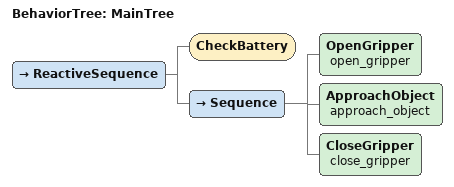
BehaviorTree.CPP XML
<root main_tree_to_execute = "MainTree" >
     <BehaviorTree ID="MainTree">
        <ReactiveSequence>
           <CheckBattery/>
           <Sequence>
              <OpenGripper    name="open_gripper"/>
              <ApproachObject name="approach_object"/>
              <CloseGripper   name="close_gripper"/>
        </Sequence>
      </ReactiveSequence>
     </BehaviorTree>
 </root>
